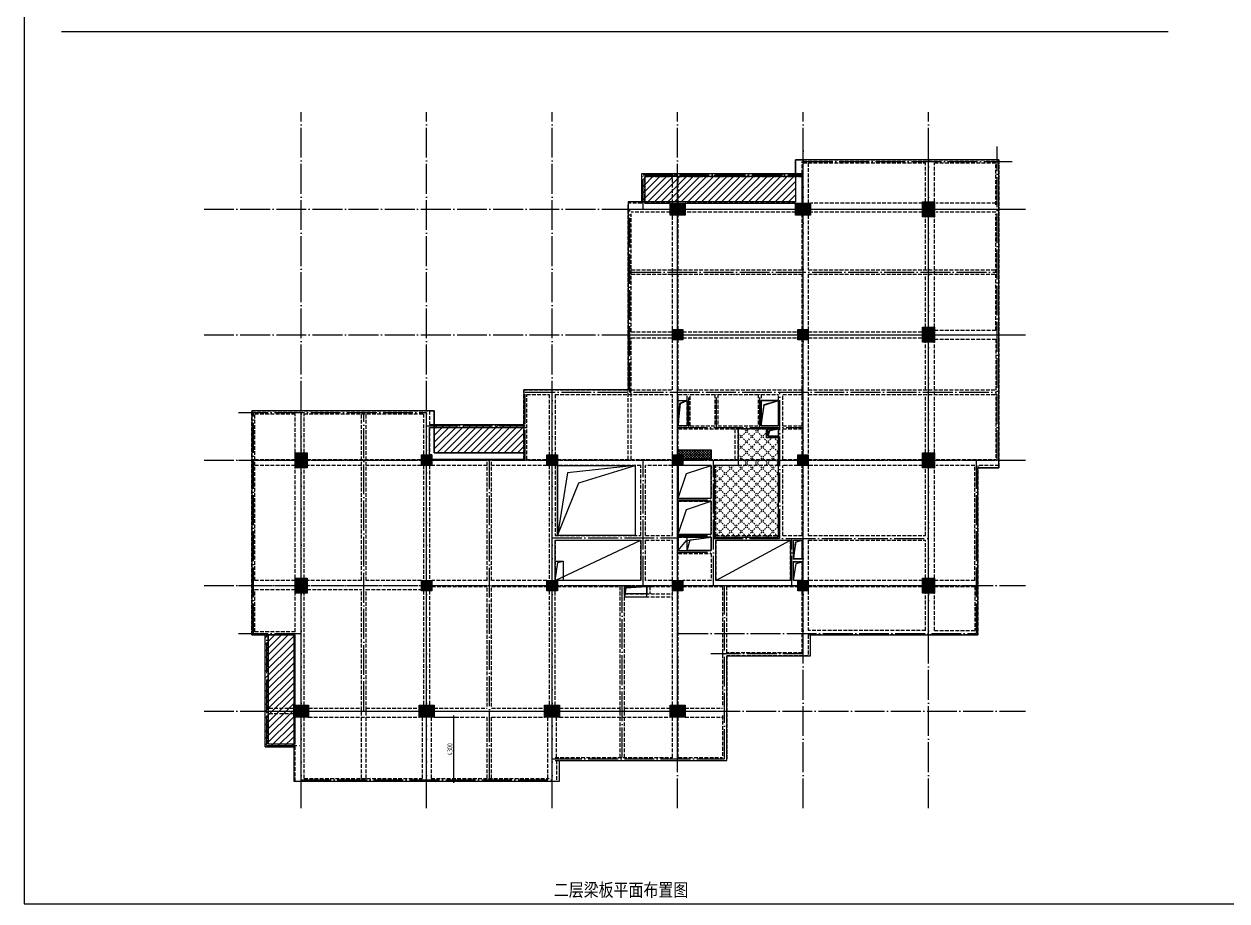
# Model space of a CAD drawing. Extents: x -186750 to 855523, y -12902 to 560425.
# Drawn here: x 407366 to 487893, y 46692 to 105400 of the extents above; entities that cross this region are included whole.
import ezdxf
from ezdxf.enums import TextEntityAlignment as Align
from ezdxf.xclip import XClip

# ---------------------------------------------------------------- set-up
doc = ezdxf.new("R2010")
doc.units = 0
doc.header["$LTSCALE"] = 1000
doc.header["$MEASUREMENT"] = 0
doc.header["$XCLIPFRAME"] = 0
for name, pattern in [('104-10 轴网$0$DOTE', [2.4200000000000004, 2, -0.2, 0.02, -0.2]), ('109-34 轴网$0$L1$0$$AUDIT_BAD_LTYPE1', [0]), ('DASH', [0.35, 0.25, -0.1]), ('DASHED', [0.75, 0.5, -0.25]), ('DOTE', [2.4200000000000004, 2, -0.2, 0.02, -0.2]), ('X-104 8#10#平面$0$109-34 轴网$0$L1$0$$AUDIT_BAD_LTYPE1', [0])]:
    doc.linetypes.add(name, pattern=pattern)
for name, color, linetype in [('10#楼幕墙$0$A-TECH_结构', 21, 'Continuous'), ('104-10 轴网$0$A_AXIS-轴线', 252, '104-10 轴网$0$DOTE'), ('a-dote', 14, 'DOTE'), ('BEAM', 4, 'DASHED'), ('DIM', 3, 'Continuous'), ('s-beam', 4, 'DASH'), ('s-colu', 40, 'Continuous'), ('s-colu-hatc', 16, 'Continuous'), ('s-hole', 5, 'Continuous'), ('s-num', 90, 'Continuous'), ('X-104 8#10#平面$0$A-TECH_结构', 252, 'Continuous')]:
    doc.layers.add(name, color=color, linetype=linetype)
doc.layers.add('X-104 8#10#平面$0$04-不打印_辅助线', color=165, linetype='Continuous', plot=False)
doc.styles.add('TSSD_Dimension', font='Tssdeng.shx', dxfattribs={"width": 0.7, "bigfont": 'Tssdchn.shx'})
doc.styles.add('TSSD_NORM', font='tssdeng.shx', dxfattribs={"bigfont": 'hztxt.shx'})
doc.dimstyles.new('TSSD_100_100', dxfattribs={"dimtxt": 350, "dimasz": 100, "dimexe": 100, "dimexo": 250, "dimgap": 100, "dimtad": 1, "dimdec": 0, "dimzin": 0, "dimdsep": 46, "dimtxsty": 'TSSD_Dimension', "dimblk": 'ARCHTICK', "dimblk1": 'ARCHTICK', "dimblk2": 'ARCHTICK', "dimcen": 0, "dimdle": 100, "dimclrt": 7, "dimadec": 0, "dimazin": 0, "dimtfac": 1, "dimtdec": 0, "dimtix": 1, "dimtmove": 2, "dimatfit": 3, "dimfxl": 1, "dimtolj": 1, "dimtzin": 0, "dimarcsym": 0})
pattern_1 = [(45, (0, 0), (-224.5064030267288, 224.5064030267288), [])]

# ---------------------------------------------------------------- blocks, each defined once
blk = doc.blocks.new('X-104 8#10#平面$0$uyrii7ur')
at = {"layer": 'X-104 8#10#平面$0$A-TECH_结构', "linetype": 'X-104 8#10#平面$0$109-34 轴网$0$L1$0$$AUDIT_BAD_LTYPE1'}
for points in [[(25249.99997658582, 20800.00000749383), (25850.00000000499, 20800.00000749383), (25850.00000000499, 19100.00000788411), (25249.99997658582, 19100.00000788411)], [(30800.00000000291, 19100.00000788414), (31949.9999765715, 19100.00000788414), (31949.9999765715, 20800.00000749389), (30800.00000000291, 20800.00000749389)], [(31249.99997658737, 18400.00000787905), (31949.99997657165, 18400.00000787905), (31949.99997657165, 18900.00000788405), (31249.99997658737, 18900.00000788405)], [(27449.9999765532, 10750.00000788458), (25849.99997655327, 10750.00000788458), (25849.99997655327, 11650.00000788731), (27449.9999765532, 11650.00000788731)], [(33549.99322787844, 10199.99893631577), (32949.99995488752, 10199.99893631577), (32949.99995488752, 11450.00000787922), (33549.99322787844, 11450.00000787922)], [(33549.99997317628, 8750.000027945673), (32949.99995863647, 8750.000027945673), (32949.99995863647, 9999.998936315766), (33549.99997317628, 9999.998936315766)], [(21649.99999999856, 7650.000007879251), (23149.99999999696, 7650.000007879251), (23149.99999999689, 8350.000000000058), (21649.99999999849, 8350.000000000058)]]:
    blk.add_lwpolyline(points, close=True, dxfattribs=at)
for points in [[(25850.00000000498, 20800.00000749383), (25335.49703044849, 20603.45774340531), (25249.99997658582, 19100.00000788411)], [(25849.99997655327, 10750.00000788458), (26036.99999999987, 11473.7839677821), (27449.99997655326, 11650.00000788731)], [(33549.99322787844, 10199.99893631577), (33549.99322787844, 11450.00000787998), (33078.99492861191, 11290.86848105729), (32949.99325937161, 10199.99893631577), (33549.99322787844, 10199.99893631577)], [(23149.99999999686, 8350.000000000058), (21746.26625576583, 8243.715887878352), (21649.99999999856, 7650.000007879251)]]:
    blk.add_lwpolyline(points, dxfattribs=at)
at = {"layer": 'X-104 8#10#平面$0$A-TECH_结构'}
for points in [[(30800.00000000274, 19100.00000788414), (30994.87325166486, 20538.04205661503), (31949.9999765715, 20800.00000749389)], [(31949.99997657165, 18900.00000788405), (31380.60406085144, 18817.14181262002), (31249.99997658737, 18400.00000787905)]]:
    blk.add_lwpolyline(points, dxfattribs=at)
for points in [[(17550.00009050622, 10050.00004004798), (17550.00004707376, 8750.000050116389), (17000.00000339406, 8750.000029312563), (17181.19745823395, 9940.41740318312)], [(17550.00006878999, 8750.000036196201), (17000.00000000306, 8750.000011481054), (17000.00000000306, 10049.99993964267), (17550.00006878999, 10049.99996435782)], [(33549.99997317628, 9999.998936315766), (33549.99997317628, 8750.000027945673), (32949.99995462794, 8749.999959031004), (33137.91965881834, 9881.415826070122)]]:
    blk.add_lwpolyline(points, close=True, dxfattribs=at)
blk = doc.blocks.new('X-104 8#10#平面$0$rhyseuyi')
at = {"layer": 'X-104 8#10#平面$0$04-不打印_辅助线', "linetype": 'X-104 8#10#平面$0$109-34 轴网$0$L1$0$$AUDIT_BAD_LTYPE1'}
h = blk.add_hatch(dxfattribs=at)
h.set_pattern_fill('ANSI31', color=256, scale=200)
h.set_pattern_definition(pattern_1)
h.paths.add_polyline_path([(22800.00000001615, 95399.99998604276), (33100.00000000006, 95399.99998604276), (33100.00000000006, 93500.00000000003), (22800.00000001615, 93500.00000000003)])
h = blk.add_hatch(dxfattribs=at)
h.set_pattern_fill('ANSI31', color=256, scale=200)
h.set_pattern_definition(pattern_1)
h.paths.add_polyline_path([(8900.000000001717, 78600.06963571519), (14899.99999996935, 78600.06963571519), (14899.99999996935, 76699.99998604319), (8900.000000001717, 76699.99998604319)])
h = blk.add_hatch(dxfattribs=at)
h.set_pattern_fill('虚线方格', color=256, scale=500, angle=45)
h.set_pattern_definition([(45, (28.28427124745212, 28.2842712474619), (-353.5533905932737, 353.5533905932738), [90, -75, 90, -75, 90, -80]), (135, (325.2691193458159, 381.8376618407356), (-353.5533905932738, -353.5533905932737), [90, -75, 90, -75, 90, -80])])
h.paths.add_polyline_path([(31949.99997657159, 71050.0000078792), (31949.99997657159, 77700.00000787908), (31149.99997658457, 77700.00000787908), (31149.9999765243, 78300.00000788414), (29249.99997658405, 78300.00000788424), (29249.99997657168, 75849.99999999983), (27649.99997655326, 75849.9999860454), (27649.99939044414, 71049.99977302144)])
h = blk.add_hatch(dxfattribs=at)
h.set_pattern_fill('ANSI31', color=256, scale=200)
h.set_pattern_definition(pattern_1)
h.paths.add_polyline_path([(-2400.000000000087, 64499.99999402484), (-499.9999999999418, 64499.99999402484), (-499.9999999999418, 56999.99999995515), (-2400.000000000087, 56999.99999995515)])
for points in [[(22800.00000001609, 95399.99998604288), (33100, 95399.99998604288), (33100, 93500.00000000015), (22800.00000001609, 93500.00000000015)], [(8900.000000001659, 78600.0696357153), (14899.9999999693, 78600.0696357153), (14899.9999999693, 76699.9999860433), (8900.000000001659, 76699.9999860433)], [(-2400.000000000146, 64499.99999402495), (-500, 64499.99999402495), (-500, 56999.99999995527), (-2400.000000000146, 56999.99999995527)]]:
    blk.add_lwpolyline(points, close=True, dxfattribs=at)
at = {"layer": 'X-104 8#10#平面$0$A-TECH_结构', "linetype": 'X-104 8#10#平面$0$109-34 轴网$0$L1$0$$AUDIT_BAD_LTYPE1'}
blk.add_lwpolyline([(-500, 64499.99998456433), (-500, 54700.00000000009), (17300, 54700.00000000009), (17300, 56100.00000000009), (28500, 56100.00000000009), (28500, 63100.00000000009), (34100, 63100.00000000009), (34100, 64500.00000000009), (45299.99999999999, 64500.00000000009), (45299.99999999999, 75700.00000000009), (46699.99999999999, 75700.00000000009), (46699.99999999999, 96300.00000000009), (33100, 96300.00000000009), (33100, 93500.00000000009), (21900, 93500.00000000009), (21900, 80900.00000000009), (14900.00000000029, 80900.00000000009), (14900.00000000419, 76699.99998604327), (8900.000000004307, 76699.99998604327), (8900.000000000407, 79500.0000000001), (-3300, 79500.00000000009), (-3300, 64499.9999985063)], close=True, dxfattribs=at)
for points in [[(22800.00000020128, 93500.00000000009), (22800.00000001609, 95400.00000000003), (33100, 95400.00000000003)], [(8900.000000001659, 78600.0696357153), (14900.00000000242, 78600.10596739476)], [(31949.99997657153, 71050.00000787932), (31949.99997657153, 77700.00000787919), (31149.99997658451, 77700.00000787919), (31149.99997652424, 78300.00000788426), (29249.99997658399, 78300.00000788436), (29249.99997657162, 75849.99999999994), (27649.9999765532, 75849.99998604551), (27649.99939044408, 71049.99977302155), (31949.99997657153, 71050.00000787932)], [(-500, 56999.99999995527), (-2400.000000000116, 56999.99999995527), (-2400.000000000146, 64499.99999402496)]]:
    blk.add_lwpolyline(points, dxfattribs=at)
at = {"layer": 'X-104 8#10#平面$0$A-TECH_结构'}
blk.add_lwpolyline([(17149.99999999971, 75850.00000000016), (22349.99999999264, 75849.99998605002), (22349.99999999293, 71150.00000788418), (17150, 71150.00002183432)], close=True, dxfattribs=at)
blk.add_lwpolyline([(22349.99999999264, 75849.99998605002), (17840.37583562863, 75344.29336001306), (17150, 71150.00002183432)], dxfattribs=at)
blk = doc.blocks.new('104-10 轴网')
at = {"layer": '104-10 轴网$0$A_AXIS-轴线', "linetype": '104-10 轴网$0$DOTE'}
for p, q in [((-5.093170329928398e-11, -6500.000000000015), (2.110027708113194e-10, 40100.00000000004)), ((8399.999999999949, -6500.000000000015), (8400.000000000211, 40100.00000000004)), ((16799.99999999992, -6500.000000000015), (16800.00000000021, 40100.00000000004)), ((25199.99999999992, -6500.000000000015), (25200.00000000021, 40100.00000000004)), ((33599.99999999995, -6500.000000000015), (33600.00000000021, 40100.00000000004)), ((41999.99999999995, -6500.000000000015), (42000.00000000021, 40100.00000000004)), ((120429.5977508623, 40099.99999999988), (120429.5977508621, -6500.000000000178)), ((128829.5977508623, 40099.99999999988), (128829.5977508621, -6500.000000000186)), ((137229.5977508624, 40099.99999999987), (137229.5977508621, -6500.000000000186)), ((145629.5977508624, 40099.99999999987), (145629.5977508621, -6500.000000000186)), ((154029.5977508624, 40099.99999999987), (154029.5977508621, -6500.000000000186)), ((162429.5977508624, 40099.99999999987), (162429.5977508621, -6500.000000000186)), ((-6500.000000000022, 33599.99999999999), (48500.00000000018, 33600.00000000004)), ((168929.5977508623, 33599.99999999987), (113929.5977508621, 33599.99999999983)), ((-6500.000000000022, 25199.99999999999), (48500.00000000018, 25200.00000000004)), ((168929.5977508623, 25199.99999999987), (113929.5977508621, 25199.99999999982)), ((-6500.000000000022, 16799.99999999999), (48500.00000000018, 16800.00000000004)), ((168929.5977508623, 16799.99999999987), (113929.5977508621, 16799.99999999982)), ((-6500.000000000022, 8399.999999999985), (48500.00000000018, 8400.000000000044)), ((168929.5977508623, 8399.999999999873), (113929.5977508621, 8399.999999999822)), ((-6500.000000000022, -1.477928890381008e-11), (48500.00000000018, 4.342837200965732e-11)), ((168929.5977508623, -1.2732925824821e-10), (113929.5977508621, -1.782609615474939e-10))]:
    blk.add_line(p, q, dxfattribs=at)
at = {"layer": 'Defpoints'}
for points in [[(-16049.99999999992, 45500.00000000001), (58050.00000000011, 45499.99999999999), (58050.00000000011, -11900.00000000001), (-16049.99999999998, -11899.99999999996)], [(104379.5977508624, 45500.00000000001), (178479.5977508625, 45499.99999999999), (178479.5977508625, -11900.00000000001), (104379.5977508624, -11899.99999999996)]]:
    blk.add_lwpolyline(points, close=True, dxfattribs=at)
blk = doc.blocks.new('X-104 8#10#平面')
at = {"layer": 'X-104 8#10#平面$0$04-不打印_辅助线'}
blk.add_lwpolyline([(-186749.9999999999, 46499.99999999997), (-102649.9999999999, 46499.99999999997), (-102649.9999999999, 105900), (-186749.9999999999, 105900)], close=True, dxfattribs=at)
ref = blk.add_blockref('104-10 轴网', (-168200.0000000001, 59399.9999999999))
XClip(ref).set_block_clipping_path([(-16049.999999999925, -11899.999999999949), (58049.99999999998, 45500.000000000095)])
at = {"linetype": 'X-104 8#10#平面$0$109-34 轴网$0$L1$0$$AUDIT_BAD_LTYPE1'}
blk.add_blockref('X-104 8#10#平面$0$uyrii7ur', (-168199.9999999998, 59399.99999999994), dxfattribs=at)
at = {"layer": 'X-104 8#10#平面$0$A-TECH_结构', "linetype": 'X-104 8#10#平面$0$109-34 轴网$0$L1$0$$AUDIT_BAD_LTYPE1'}
blk.add_blockref('X-104 8#10#平面$0$rhyseuyi', (-168199.9999999998, -1.164153218269348e-10), dxfattribs=at)
blk = doc.blocks.new('Ts_holes')
at = {"color": 0}
blk.add_lwpolyline([(-0.5, -0.5), (0.5, -0.5), (0.5, 0.5), (-0.5, 0.5)], close=True, dxfattribs=at)
blk.add_lwpolyline([(-0.5, -0.5), (-0.25, 0.25), (0.5, 0.5)], dxfattribs=at)
blk = doc.blocks.new('_ArchTick')
at = {"color": 0, "linetype": 'ByBlock', "const_width": 0.4}
blk.add_lwpolyline([(-0.5, -0.5), (0.5, 0.5)], dxfattribs=at)
blk = doc.blocks.new('*D129')
at = {"layer": 'Defpoints', "color": 0, "transparency": 16777216}
for p in [(1054510.514949115, 59000.0000000001), (1056039.570471038, 59000.0000000001), (1054499.79588587, 54700.00000000011)]:
    blk.add_point(p, dxfattribs=at)
at = {"layer": 'DIM', "color": 0, "lineweight": -2, "transparency": 16777216}
for p, q in [((1054760.514949115, 59000.00000000151), (1056139.570471038, 59000.00000000151)), ((1056039.570471038, 54600.00000000151), (1056039.570471038, 59100.00000000151)), ((1054749.79588587, 54700.00000000151), (1056139.570471038, 54700.00000000151))]:
    blk.add_line(p, q, dxfattribs=at)
at = {"layer": 'DIM', "color": 0, "lineweight": -2, "transparency": 16777216, "xscale": 100, "yscale": 100, "zscale": 100}
for p, rotation in [((1056039.570471038, 59000.00000000151), 90.00000000000006), ((1056039.570471038, 54700.00000000151), 270.0000000000001)]:
    blk.add_blockref('_ArchTick', p, dxfattribs=dict(at, rotation=rotation))
at = {"layer": 'DIM', "color": 7, "transparency": 16777216, "insert": (1055764.570471038, 56850.00000000146), "char_height": 350, "attachment_point": 5, "rotation": 90.00000000000006, "style": 'TSSD_Dimension'}
blk.add_mtext('\\A1;4300', dxfattribs=at)
blk = doc.blocks.new('A$C36D1285A')
at = {"layer": 's-colu-hatc'}
h = blk.add_hatch(color=256, dxfattribs=at)
h.dxf.hatch_style = 1
h.paths.add_polyline_path([(41600.00000000023, 93499.99999999866), (42400.00000000023, 93499.99999999866), (42400.00000000023, 92499.99999999866), (41600.00000000023, 92499.99999999866)])
h = blk.add_hatch(color=256, dxfattribs=at)
h.dxf.hatch_style = 1
h.paths.add_polyline_path([(24700.00000000023, 93399.99999999872), (25700.00000000023, 93399.99999999872), (25700.00000000023, 92599.99999999872), (24700.00000000023, 92599.99999999872)])
h = blk.add_hatch(color=256, dxfattribs=at)
h.dxf.hatch_style = 1
h.paths.add_polyline_path([(33100.00000000023, 93399.99999999872), (34100.00000000023, 93399.99999999872), (34100.00000000023, 92599.99999999872), (33100.00000000023, 92599.99999999872)])
h = blk.add_hatch(color=256, dxfattribs=at)
h.dxf.hatch_style = 1
h.paths.add_polyline_path([(24850.00000000023, 84949.99999999872), (25550.00000000023, 84949.99999999872), (25550.00000000023, 84249.99999999872), (24850.00000000023, 84249.99999999872)])
h = blk.add_hatch(color=256, dxfattribs=at)
h.dxf.hatch_style = 1
h.paths.add_polyline_path([(33250.00000000023, 84949.99999999872), (33950.00000000023, 84949.99999999872), (33950.00000000023, 84249.99999999872), (33250.00000000023, 84249.99999999872)])
h = blk.add_hatch(color=256, dxfattribs=at)
h.dxf.hatch_style = 1
h.paths.add_polyline_path([(41600.00000000023, 85099.99999999866), (42400.00000000023, 85099.99999999866), (42400.00000000023, 84099.99999999866), (41600.00000000023, 84099.99999999866)])
h = blk.add_hatch(color=256, dxfattribs=at)
h.dxf.hatch_style = 1
h.paths.add_polyline_path([(-399.9999999998836, 76699.99999999872), (400.0000000001164, 76699.99999999872), (400.0000000001164, 75699.99999999872), (-399.9999999998836, 75699.99999999872)])
h = blk.add_hatch(color=256, dxfattribs=at)
h.dxf.hatch_style = 1
h.paths.add_polyline_path([(8050.000000000233, 76549.99999999872), (8750.000000000233, 76549.99999999872), (8750.000000000233, 75849.99999999872), (8050.000000000233, 75849.99999999872)])
h = blk.add_hatch(color=256, dxfattribs=at)
h.dxf.hatch_style = 1
h.paths.add_polyline_path([(16450.00000000023, 76549.99999999872), (17150.00000000023, 76549.99999999872), (17150.00000000023, 75849.99999999872), (16450.00000000023, 75849.99999999872)])
h = blk.add_hatch(color=256, dxfattribs=at)
h.dxf.hatch_style = 1
h.paths.add_polyline_path([(24850.00000000023, 76549.99999999872), (25550.00000000023, 76549.99999999872), (25550.00000000023, 75849.99999999872), (24850.00000000023, 75849.99999999872)])
h = blk.add_hatch(color=256, dxfattribs=at)
h.dxf.hatch_style = 1
h.paths.add_polyline_path([(33250.00000000023, 76549.99999999872), (33950.00000000023, 76549.99999999872), (33950.00000000023, 75849.99999999872), (33250.00000000023, 75849.99999999872)])
h = blk.add_hatch(color=256, dxfattribs=at)
h.dxf.hatch_style = 1
h.paths.add_polyline_path([(41600.00000000023, 76699.99999999866), (42400.00000000023, 76699.99999999866), (42400.00000000023, 75699.99999999866), (41600.00000000023, 75699.99999999866)])
h = blk.add_hatch(color=256, dxfattribs=at)
h.dxf.hatch_style = 1
h.paths.add_polyline_path([(-399.9999999998836, 68299.99999999872), (400.0000000001164, 68299.99999999872), (400.0000000001164, 67299.99999999872), (-399.9999999998836, 67299.99999999872)])
h = blk.add_hatch(color=256, dxfattribs=at)
h.dxf.hatch_style = 1
h.paths.add_polyline_path([(8050.000000000233, 68149.99999999872), (8750.000000000233, 68149.99999999872), (8750.000000000233, 67449.99999999872), (8050.000000000233, 67449.99999999872)])
h = blk.add_hatch(color=256, dxfattribs=at)
h.dxf.hatch_style = 1
h.paths.add_polyline_path([(16450.00000000023, 68149.99999999872), (17150.00000000023, 68149.99999999872), (17150.00000000023, 67449.99999999872), (16450.00000000023, 67449.99999999872)])
h = blk.add_hatch(color=256, dxfattribs=at)
h.dxf.hatch_style = 1
h.paths.add_polyline_path([(24850.00000000023, 68149.99999999872), (25550.00000000023, 68149.99999999872), (25550.00000000023, 67449.99999999872), (24850.00000000023, 67449.99999999872)])
h = blk.add_hatch(color=256, dxfattribs=at)
h.dxf.hatch_style = 1
h.paths.add_polyline_path([(33250.00000000023, 68149.99999999872), (33950.00000000023, 68149.99999999872), (33950.00000000023, 67449.99999999872), (33250.00000000023, 67449.99999999872)])
h = blk.add_hatch(color=256, dxfattribs=at)
h.dxf.hatch_style = 1
h.paths.add_polyline_path([(41600.00000000023, 68299.99999999866), (42400.00000000023, 68299.99999999866), (42400.00000000023, 67299.99999999866), (41600.00000000023, 67299.99999999866)])
h = blk.add_hatch(color=256, dxfattribs=at)
h.dxf.hatch_style = 1
h.paths.add_polyline_path([(-499.9999999997672, 59799.99999999871), (500.0000000002328, 59799.99999999871), (500.0000000002328, 58999.99999999871), (-499.9999999997672, 58999.99999999871)])
h = blk.add_hatch(color=256, dxfattribs=at)
h.dxf.hatch_style = 1
h.paths.add_polyline_path([(7900.000000000233, 59799.99999999871), (8900.000000000233, 59799.99999999871), (8900.000000000233, 58999.99999999871), (7900.000000000233, 58999.99999999871)])
h = blk.add_hatch(color=256, dxfattribs=at)
h.dxf.hatch_style = 1
h.paths.add_polyline_path([(16300.00000000023, 59799.99999999871), (17300.00000000023, 59799.99999999871), (17300.00000000023, 58999.99999999871), (16300.00000000023, 58999.99999999871)])
h = blk.add_hatch(color=256, dxfattribs=at)
h.dxf.hatch_style = 1
h.paths.add_polyline_path([(24700.00000000023, 59799.99999999871), (25700.00000000023, 59799.99999999871), (25700.00000000023, 58999.99999999871), (24700.00000000023, 58999.99999999871)])
at = {"layer": 's-hole'}
h = blk.add_hatch(dxfattribs=at)
h.set_pattern_fill('ANSI37', color=256, scale=1000, angle=-6.063733283036869e-14, style=0)
h.set_pattern_definition([(45, (5.820766091346741e-10, -2.964952727779746e-10), (-88.38834764831843, 88.38834764831844), []), (135, (5.820766091346741e-10, -2.964952727779746e-10), (-88.38834764831844, -88.38834764831843), [])])
h.paths.add_polyline_path([(25250.00000000023, 76549.99999999825), (25250.00000000023, 76900.00000788999), (27449.99997655395, 76900.00000788999), (27449.99997655395, 76249.99999999901), (25550.00000000023, 76249.99999999901), (25550.00000000023, 76549.99999999825)])
at = {"color": 0}
blk.add_line((17150.00000012782, 75849.99999999872), (17150.00000012782, 71149.99999999872), dxfattribs=at)
at = {"layer": '10#楼幕墙$0$A-TECH_结构', "linetype": '109-34 轴网$0$L1$0$$AUDIT_BAD_LTYPE1'}
blk.add_lwpolyline([(-499.9999860459939, 54699.99999999871), (17299.99998604017, 54699.99999999873), (17299.99999999697, 56099.99999999873), (28499.99999999697, 56099.99999999868), (28500.00000000093, 63099.99999999868), (34099.99999999721, 63099.99999999869), (34099.99999999697, 64499.99999999869), (45299.99999999697, 64499.9999999987), (45299.99999999697, 75699.9999999987), (46700.08177133906, 75700.08177133671), (46700.08177133906, 96299.9999999987), (33099.99999999697, 96299.99999999859), (33099.99999999697, 93499.9999999987), (21899.99999999721, 93499.99999999873), (21899.99999999697, 80899.99999999873), (14899.99999999744, 80899.99999999227), (14900.00000000116, 76699.99998604188), (8900.000000001397, 76699.99998603355), (8900.000000001397, 79499.99999999873), (-3300.00000000291, 79499.99999999872), (-3299.999984552152, 64499.99999850487), (-500.0000000029104, 64499.99998456291), (-500.0000000029104, 54699.99999999871)], dxfattribs=at)
at = {"layer": 'a-dote'}
for p, q in [((33600.00000000023, 63249.99999999877), (33600.00000000023, 97199.99999999872)), ((42000.00000000023, 64599.99999999865), (42000.00000000023, 97199.99999999866)), ((46600.00000000023, 76199.99999999866), (46600.00000000023, 97199.99999999866)), ((33600.00000000023, 96199.99999999872), (47600.00000000023, 96199.99999999866)), ((22900.00000000023, 92999.99999999872), (22900.00000000023, 95299.99999999872)), ((22900.00000000023, 95299.99999999872), (33600.00000000023, 95299.99999999872)), ((25200.00000000023, 56199.99999999871), (25200.00000000023, 95299.99999999872)), ((22000.00000000023, 80749.99999999872), (22000.00000000023, 92999.99999999872)), ((22000.00000000023, 92999.99999999872), (47600.00000000023, 92999.99999999866)), ((22100.00000000023, 88799.99999999872), (46500.00000000023, 88799.99999999866)), ((22000.00000000023, 84599.99999999872), (47600.00000000023, 84599.99999999866)), ((15000.00000000023, 76199.99999999872), (15000.00000000023, 80749.9999999986)), ((15000.00000000023, 80749.99999999872), (46500.00000000023, 80749.99999999884)), ((16800.00000000023, 53799.99999999871), (16800.00000000023, 80749.99999999872)), ((25950.00000000023, 78399.99999999884), (25950.00000000023, 80749.99999999872)), ((27800.00000000023, 78399.99999999884), (27800.00000000023, 80749.99999999872)), ((30700.00000000023, 78399.99999999884), (30700.00000000023, 80749.99999999884)), ((32050.00000000023, 70949.99999999872), (32050.00000000023, 80749.99999999884)), ((-4199.999999999767, 79399.99999999872), (8400.000000000233, 79399.99999999872)), ((-3199.999999999767, 64599.99999999883), (-3199.999999999767, 79399.99999999872)), ((1.164153218269348e-10, 53799.99999999871), (1.164153218269348e-10, 79399.99999999872)), ((4200.000000000233, 59399.99999999871), (4200.000000000233, 79299.99999999866)), ((8400.000000000233, 53799.99999999871), (8400.000000000233, 79399.99999999872)), ((8400.000000000233, 78499.99999999872), (15000.00000000023, 78499.99999999872)), ((25200.00000000023, 78399.99999999872), (33600.00000000023, 78399.99999999872)), ((-4199.999999999767, 76199.99999999872), (47600.00000000023, 76199.99999999866)), ((12600.00000000023, 54899.99999999871), (12600.00000000023, 76199.99999999872)), ((22900.00000000023, 67799.99999999872), (22900.00000000023, 76199.99999999872)), ((27600.00000000023, 67799.99999999872), (27600.00000000023, 76199.99999999872)), ((45200.00000000023, 64599.99999999865), (45200.00000000023, 76199.99999999866)), ((25200.00000000023, 73549.99999999872), (27600.00000000023, 73549.99999999872)), ((16800.00000000023, 70999.99999999872), (25200.00000000023, 70999.99999999872)), ((25200.00000000023, 71149.99999999872), (27600.00000000023, 71149.99999999872)), ((27600.00000000023, 70949.99999999872), (42000.00000000023, 70949.99999999866)), ((32850.00000000023, 67799.99999999872), (32850.00000000023, 70949.99999999872)), ((25200.00000000023, 70049.99999999872), (27600.00000000023, 70049.99999999872)), ((-4199.999999999767, 67799.99999999872), (45200.00000000023, 67799.99999999866)), ((21500.00000000023, 56299.99999999871), (21500.00000000023, 67799.99999999872)), ((28350.00000000023, 56199.99999999883), (28350.00000000023, 67799.99999999872)), ((-4199.999999999767, 64599.99999999871), (2.328306436538696e-10, 64599.99999999871)), ((-2299.999999999767, 57099.99999999871), (-2299.999999999767, 64599.99999999883)), ((25250.00000000023, 64599.99999999871), (45200.00000000023, 64599.99999999865)), ((27414.99522701581, 63249.99999999871), (33600.00000000023, 63249.99999999865)), ((-2299.999999999767, 59399.99999999871), (28350.00000000023, 59399.99999999871)), ((-2299.999999999767, 57099.99999999871), (2.328306436538696e-10, 57099.99999999871)), ((16800.00000000023, 56199.99999999871), (28350.00000000023, 56199.99999999871)), ((1.164153218269348e-10, 54799.99999999871), (16800.00000000023, 54799.99999999871))]:
    blk.add_line(p, q, dxfattribs=at)
at = {"layer": 'BEAM', "linetype": '109-34 轴网$0$L1$0$$AUDIT_BAD_LTYPE1'}
for points in [[(33100.0000000007, 95399.99999999959), (33100.0000000007, 96299.99999999971), (33570.00000000489, 96299.99999999971)], [(8600.000000000233, 79499.99999999866), (8900.000000001164, 79499.99999999907), (8900.000000000698, 76699.99998604285), (14899.99999996996, 76699.99998604285)], [(46700.00000000023, 75849.99999999942), (46700.00000000023, 75699.99999999971), (45299.99999997602, 75699.99999999965)], [(33950.00000000023, 63099.9999999997), (34100.00000000047, 63099.99999999947), (34100.00000000047, 64499.99999999871)], [(-499.9999999944121, 56999.99999995488), (-500.0817713373108, 54700.08178529445), (-299.9999999998836, 54699.99999999871)], [(17000.00000000023, 54699.99999999871), (17300.0000000007, 54699.99999999871), (17300.0000000007, 56099.99999999964)]]:
    blk.add_lwpolyline(points, dxfattribs=at)
at = {"layer": 's-beam'}
for p, q in [((33550.00000000023, 95399.99999999872), (33550.00000000023, 96199.99999999872)), ((33600.00000000023, 96299.99999999872), (46700.00000000023, 96299.99999999866)), ((33600.00000000023, 96099.99999999872), (41800.00000000047, 96099.99999999866)), ((33950.00000000023, 96099.99999999872), (33950.00000000023, 93399.99999999872)), ((41800.00000000023, 93499.99999999866), (41800.00000000047, 96099.99999999866)), ((42400.00000000023, 93499.99999999866), (42400.00000000047, 96099.99999999866)), ((42400.00000000047, 96099.99999999866), (46500.00000000023, 96099.99999999866)), ((46500.00000000023, 93299.99999999866), (46500.00000000023, 96099.99999999866)), ((46700.00000000023, 96299.99999999866), (46700.00000000023, 75849.99999999942)), ((23000.00000000023, 93399.99999999872), (23000.00000000023, 95199.99999999872)), ((23000.00000000023, 95199.99999999872), (24850.00000000023, 95199.99999999872)), ((24850.00000000023, 93399.99999999872), (24850.00000000023, 95199.99999999872)), ((25250.00000000023, 95199.99999999872), (33550.00000000023, 95199.99999999872)), ((25250.00000000023, 93399.99999999872), (25250.00000000023, 95199.99999999872)), ((33550.00000000023, 93399.99999999872), (33550.00000000023, 95199.99999999872)), ((22800.00000000023, 93399.99999999872), (21900.00000000023, 93399.99999999878)), ((21900.00000000023, 76249.99999999945), (21900.00000000023, 93299.99999999948)), ((24700.00000000023, 92799.99999999872), (22100.00000000023, 92799.99999999872)), ((22100.00000000023, 84799.99999999872), (22100.00000000023, 92699.99999999942)), ((24700.00000000023, 93399.99999999872), (23000.00000000023, 93399.99999999872)), ((33100.00000000023, 93399.99999999849), (25700.00000000023, 93399.99999999872)), ((33100.00000000023, 92799.99999999849), (25700.00000000023, 92799.99999999872)), ((41600.00000000023, 93399.99999999814), (34100.00000000023, 93399.99999999837)), ((41600.00000000023, 92799.99999999814), (34100.00000000023, 92799.99999999837)), ((46500.00000000023, 93399.99999999796), (42500.00000000023, 93399.99999999808)), ((46500.00000000023, 92799.99999999796), (42500.00000000023, 92799.99999999808)), ((46500.00000000023, 84899.99999999866), (46500.00000000023, 92699.99999999866)), ((24850.00000000023, 84949.99999999872), (24850.00000000023, 92599.99999999872)), ((25250.00000000023, 88949.99999999872), (25250.00000000023, 92599.99999999872)), ((33550.00000000023, 88949.99999999872), (33550.00000000023, 92599.99999999872)), ((33950.00000000023, 92599.99999999872), (33950.00000000023, 88949.99999999872)), ((41800.00000000023, 88949.99999999866), (41800.00000000023, 92499.99999999866)), ((42400.00000000023, 85099.99999999866), (42400.00000000023, 92499.99999999866)), ((22100.00000000023, 88949.99999999872), (33550.00000000023, 88949.99999999872)), ((22100.00000000023, 88649.99999999872), (33550.00000000023, 88649.99999999872)), ((25250.00000000023, 84949.99999999872), (25250.00000000023, 88649.99999999872)), ((33550.00000000023, 84949.99999999872), (33550.00000000023, 88649.99999999872)), ((33950.00000000023, 88949.99999999872), (46500.00000000023, 88949.99999999866)), ((33950.00000000023, 88649.99999999872), (33950.00000000023, 84949.99999999872)), ((33950.00000000023, 88649.99999999872), (46500.00000000023, 88649.99999999866)), ((41800.00000000023, 85099.99999999866), (41800.00000000023, 88649.99999999866)), ((22100.00000000023, 84799.99999999872), (24850.00000000023, 84799.99999999884)), ((25550.00000000023, 84799.99999999884), (33250.00000000023, 84799.99999999919)), ((33950.00000000023, 84799.99999999919), (41600.00000000023, 84799.99999999948)), ((42400.00000000023, 84899.99999999866), (46500.00000000023, 84899.99999999866)), ((22100.00000000023, 84399.99999999872), (24850.00000000023, 84399.99999999884)), ((22100.00000000023, 76249.99999999945), (22100.00000000023, 84399.99999999872)), ((24850.00000000023, 80899.9999999986), (24850.00000000023, 84249.99999999872)), ((25250.00000000023, 80899.9999999986), (25250.00000000023, 84249.99999999872)), ((25550.00000000023, 84399.99999999884), (33250.00000000023, 84399.99999999919)), ((33550.00000000023, 78499.99999999872), (33550.00000000023, 84249.99999999872)), ((33950.00000000023, 84399.99999999919), (41600.00000000023, 84399.99999999948)), ((33950.00000000023, 84249.99999999872), (33950.00000000023, 76549.99999999872)), ((41800.00000000023, 80899.99999999854), (41800.00000000023, 84099.99999999866)), ((42400.00000000023, 84299.99999999866), (46500.00000000023, 84299.99999999866)), ((42400.00000000023, 76699.99999999866), (42400.00000000023, 84099.99999999866)), ((46500.00000000023, 84299.99999999866), (46500.00000000023, 76249.99999999942)), ((14900.00000000023, 78599.99999999872), (14900.00000000023, 80899.9999999986)), ((14900.00000000023, 80899.9999999986), (21900.00000000023, 80899.9999999986)), ((15100.00000000023, 76249.99999999953), (15100.00000000023, 80599.9999999986)), ((15100.00000000023, 80599.9999999986), (16600.00000000023, 80599.9999999986)), ((16600.00000000023, 80599.9999999986), (16600.00000000023, 76549.99999999872)), ((17000.00000000023, 80599.9999999986), (24850.00000000023, 80599.9999999986)), ((17000.00000000023, 80599.9999999986), (17000.00000000023, 76549.99999999872)), ((22100.00000000023, 80899.9999999986), (24850.00000000023, 80899.9999999986)), ((24850.00000000023, 76549.99999999872), (24850.00000000023, 80599.9999999986)), ((25250.00000000023, 80899.9999999986), (33550.00000000023, 80899.9999999986)), ((25250.00000000023, 78499.99999999872), (25250.00000000023, 80599.9999999986)), ((25250.00000000023, 80599.9999999986), (25850.00000000023, 80599.9999999986)), ((25850.00000000023, 78499.99999999872), (25850.00000000023, 80599.9999999986)), ((26050.00000000023, 78499.99999999872), (26050.00000000023, 80599.9999999986)), ((26050.00000000023, 80599.9999999986), (27700.00000000023, 80599.9999999986)), ((27700.00000000023, 80599.9999999986), (27700.00000000023, 78499.99999999872)), ((27900.00000000023, 80599.9999999986), (27900.00000000023, 78499.99999999872)), ((27900.00000000023, 80599.9999999986), (30600.00000000023, 80599.9999999986)), ((30600.00000000023, 80599.9999999986), (30600.00000000023, 78499.99999999872)), ((30800.00000000023, 80599.9999999986), (31949.99995314307, 80599.9999999986)), ((30800.00000000023, 80599.9999999986), (30800.00000000023, 78499.99999999872)), ((31949.99995314307, 78499.99999999872), (31949.99995314307, 80599.9999999986)), ((32249.99995314307, 80599.9999999986), (33550.00000000023, 80599.9999999986)), ((32249.99995314307, 78499.99999999872), (32249.99995314307, 80599.9999999986)), ((33950.00000000023, 80899.9999999986), (46500.00000000023, 80899.99999999854)), ((33950.00000000023, 80599.9999999986), (46500.00000000023, 80599.99999999854)), ((41800.00000000023, 76699.99999999866), (41800.00000000023, 80599.99999999854)), ((-3299.999999999767, 64499.99999999871), (-3299.999999999767, 79499.99999999866)), ((-3299.999999999767, 79499.99999999866), (8600.000000000233, 79499.99999999866)), ((-3099.999999999767, 68149.99999999872), (-3099.999999999767, 79299.99999999866)), ((-3099.999999999767, 79299.99999999866), (-404.5311508182203, 79299.99999999872)), ((-404.5311508183368, 76699.99999999872), (-404.5311508182203, 79299.99999999866)), ((195.4688491816632, 76699.99999999872), (195.4688491817797, 79299.99999999866)), ((195.4688491817797, 79299.99999999866), (8200.000000000233, 79299.99999999866)), ((4050.000000000233, 68149.99999999878), (4050.000000000233, 79299.99999999866)), ((4350.000000000233, 68149.99999999878), (4350.000000000233, 79299.99999999866)), ((8200.000000000233, 79299.99999999866), (8200.000000000233, 76549.99999999872)), ((8600.000000000233, 79499.99999999866), (8600.000000000233, 78599.99999999872)), ((8600.000000000233, 78399.99999999872), (8600.000000000233, 76549.99999999872)), ((8600.000000000233, 78399.99999999872), (14900.00000000023, 78399.99999999872)), ((14900.00000000023, 76249.99999999959), (14900.00000000023, 78399.99999999872)), ((25250.00000000023, 78499.99999999872), (25850.00000000023, 78499.99999999872)), ((25250.00000000023, 76549.99999999872), (25250.00000000023, 78299.99999999872)), ((25250.00000000023, 78299.99999999872), (31949.99995314307, 78299.99999999872)), ((26050.00000000023, 78499.99999999872), (27700.00000000023, 78499.99999999872)), ((27900.00000000023, 78499.99999999872), (30600.00000000023, 78499.99999999872)), ((29049.9999765812, 76249.99999999942), (29049.9999765812, 78299.99999999872)), ((29249.9999765812, 76249.99999999942), (29249.9999765812, 78299.99999999872)), ((30800.00000000023, 78499.99999999872), (31949.99995314307, 78499.99999999872)), ((31949.99995314307, 76249.99999999942), (31949.99995314307, 78299.99999999872)), ((32249.99995314307, 78499.99999999872), (33550.00000000023, 78499.99999999872)), ((32249.99995314307, 78299.99999999872), (33550.00000000023, 78299.99999999872)), ((32249.99995314307, 76249.99999999942), (32249.99995314307, 78299.99999999872)), ((33550.00000000023, 76549.99999999872), (33550.00000000023, 78299.99999999872)), ((-3099.999999999767, 76249.99999999959), (-399.9999999998836, 76249.99999999953)), ((-399.9999999998836, 75849.99999999942), (-3099.999999999767, 75849.99999999942)), ((-399.9999999997672, 68299.99999999872), (-399.9999999997672, 75699.99999999872)), ((200.0000000002328, 68299.99999999872), (200.0000000002328, 75699.99999999872)), ((400.0000000001164, 76249.99999999953), (8050.000000000233, 76249.99999999953)), ((4050.000000000233, 75849.99999999942), (400.0000000001164, 75849.99999999942)), ((8050.000000000233, 75849.99999999942), (4350.000000000233, 75849.99999999942)), ((8200.000000000233, 75849.99999999872), (8200.000000000233, 68149.99999999872)), ((8600.000000000233, 75849.99999999872), (8600.000000000233, 68149.99999999872)), ((8750.000000000233, 76249.99999999953), (14900.00000000023, 76249.99999999953)), ((12450.00000000023, 75849.99999999942), (8750.000000000233, 75849.99999999942)), ((12450.00000000023, 68149.99999999872), (12450.00000000023, 76149.9999999986)), ((12750.00000000023, 68149.99999999872), (12750.00000000023, 76149.9999999986)), ((16450.00000000023, 75849.99999999942), (12750.00000000023, 75849.99999999942)), ((15100.00000000023, 76249.99999999953), (16450.00000000023, 76249.99999999953)), ((16600.00000000023, 75849.99999999872), (16600.00000000023, 68149.99999999872)), ((17000.00000000023, 75849.99999999872), (17000.00000000023, 71149.99999999872)), ((17150.00000000023, 76249.99999999948), (24850.00000000023, 76249.99999999942)), ((22750.00000000023, 75849.99999999936), (17150.00000000023, 75849.99999999936)), ((22750.00000000023, 71149.99999999872), (22750.00000000023, 75849.99999999942)), ((24850.00000000023, 75849.99999999936), (23050.00000000023, 75849.99999999936)), ((23050.00000000023, 71149.99999999872), (23050.00000000023, 75849.99999999942)), ((24850.00000000023, 71149.99999999872), (24850.00000000023, 75849.99999999872)), ((25250.00000000023, 73649.99999999872), (25250.00000000023, 75849.99999999872)), ((25550.00000000023, 76249.99999999942), (31949.99995314307, 76249.99999999942)), ((27450.00000000023, 75849.99999999936), (25550.00000000023, 75849.99999999936)), ((27450.00000000023, 75849.99999999942), (27450.00000000023, 73649.99999999872)), ((31949.99995314307, 75849.99999999942), (27750.00000000023, 75849.99999999942)), ((27750.00000000023, 71149.99999999872), (27750.00000000023, 75849.99999999942)), ((31949.99995314307, 71149.99999999872), (31949.99995314307, 75849.99999999942)), ((32249.99995314307, 76249.99999999942), (33250.00000000023, 76249.99999999942)), ((33250.00000000023, 75849.99999999942), (32249.99995314307, 75849.99999999942)), ((32249.99995314307, 71149.99999999872), (32249.99995314307, 75849.99999999942)), ((33550.00000000023, 71149.99999999872), (33550.00000000023, 75849.99999999872)), ((33950.00000000023, 76249.99999999942), (41600.00000000023, 76249.99999999942)), ((41600.00000000023, 75849.99999999942), (33950.00000000023, 75849.99999999942)), ((33950.00000000023, 75849.99999999942), (33950.00000000023, 71149.99999999872)), ((41800.00000000023, 71149.9999999986), (41800.00000000023, 75699.99999999866)), ((42400.00000000023, 68299.99999999866), (42400.00000000023, 75699.99999999866)), ((42500.00000000023, 76249.99999999942), (46500.00000000023, 76249.99999999942)), ((45100.00000000023, 75849.99999999942), (42500.00000000023, 75849.99999999942)), ((45100.00000000023, 68149.99999999942), (45100.00000000023, 75849.99999999942)), ((46700.00000000023, 75849.99999999942), (45300.00000000023, 75849.99999999942)), ((45300.00000000023, 75849.99999999942), (45300.00000000023, 64499.99999999865)), ((25250.00000000023, 73649.99999999872), (27450.00000000023, 73649.99999999872)), ((25250.00000000023, 71249.99999999872), (25250.00000000023, 73449.99999999872)), ((25250.00000000023, 73449.99999999872), (27450.00000000023, 73449.99999999872)), ((27450.00000000023, 73449.99999999872), (27450.00000000023, 71249.99999999872)), ((17000.00000000023, 71149.99999999872), (22750.00000000023, 71149.99999999872)), ((23050.00000000023, 71149.99999999872), (24850.00000000023, 71149.99999999872)), ((25250.00000000023, 71249.99999999872), (27450.00000000023, 71249.99999999872)), ((25250.00000000023, 70149.99999999872), (25250.00000000023, 71049.99999999872)), ((25250.00000000023, 71049.99999999872), (27450.00000000023, 71049.99999999872)), ((27450.00000000023, 71049.99999999872), (27450.00000000023, 70149.99999999872)), ((27750.00000000023, 71149.99999999872), (31949.99995314307, 71149.99999999872)), ((32249.99995314307, 71149.99999999872), (33550.00000000023, 71149.99999999872)), ((33950.00000000023, 71149.99999999872), (41800.00000000023, 71149.9999999986)), ((17000.00000000023, 70849.99999999872), (17000.00000000023, 68149.99999999872)), ((17000.00000000023, 70849.99999999872), (22750.00000000023, 70849.99999999872)), ((22750.00000000023, 68149.99999999872), (22750.00000000023, 70849.99999999872)), ((23050.00000000023, 70849.99999999872), (24850.00000000023, 70849.99999999872)), ((23050.00000000023, 68149.99999999872), (23050.00000000023, 70849.99999999872)), ((24850.00000000023, 68149.99999999872), (24850.00000000023, 70849.99999999872)), ((25250.00000000023, 70149.99999999872), (27450.00000000023, 70149.99999999872)), ((27750.00000000023, 70849.99999999872), (27750.00000000023, 68149.99999999919)), ((27750.00000000023, 70849.99999999872), (32750.00000000023, 70849.99999999872)), ((32750.00000000023, 68149.99999999919), (32750.00000000023, 70849.99999999872)), ((32950.00000000023, 68149.99999999919), (32950.00000000023, 70849.99999999872)), ((33550.00000000023, 68149.99999999872), (33550.00000000023, 70849.99999999872)), ((33950.00000000023, 70849.99999999872), (33950.00000000023, 68149.99999999872)), ((33950.00000000023, 70849.99999999872), (41800.00000000023, 70849.99999999866)), ((41800.00000000023, 68299.99999999866), (41800.00000000023, 70849.99999999866)), ((25250.00000000023, 68149.99999999872), (25250.00000000023, 69949.99999999872)), ((25250.00000000023, 69949.99999999872), (27450.00000000023, 69949.99999999872)), ((27450.00000000023, 69949.99999999872), (27450.00000000023, 68149.99999999919)), ((32949.9932593687, 69599.99900962296), (33549.99322787556, 69599.99900962296)), ((33550.00000000023, 69399.99894195277), (32950.00000000023, 69399.99894195277)), ((-399.9999999998836, 68149.99999999913), (-3099.999999999767, 68149.99999999913)), ((4050.000000000233, 68149.99999999913), (400.0000000001164, 68149.99999999913)), ((8050.000000000233, 68149.99999999913), (4350.000000000233, 68149.99999999913)), ((12450.00000000023, 68149.99999999913), (8750.000000000233, 68149.99999999913)), ((8750.000000000233, 67749.9999999989), (12450.00000000023, 67749.9999999989)), ((12450.00000000023, 59699.99999999871), (12450.00000000023, 67749.9999999989)), ((16450.00000000023, 68149.99999999913), (12750.00000000023, 68149.99999999913)), ((12750.00000000023, 67749.9999999989), (16450.00000000023, 67749.99999999901)), ((12750.00000000023, 59699.99999999871), (12750.00000000023, 67749.9999999989)), ((22750.00000000023, 68149.99999999913), (17150.00000000023, 68149.99999999913)), ((17150.00000000023, 67749.99999999907), (21350.00000000023, 67749.99999999907)), ((21350.00000000023, 56299.99999999871), (21350.00000000023, 67749.99999999907)), ((21650.00000000023, 67749.99999999907), (24850.00000000023, 67749.99999999919)), ((21650.00000000023, 56299.99999999871), (21650.00000000023, 67749.99999999907)), ((24850.00000000023, 68149.99999999913), (23050.00000000023, 68149.99999999913)), ((23149.99999999767, 67749.9999999986), (23149.99999999767, 67250.00000787887)), ((23349.99999999767, 67749.9999999986), (23349.99999999767, 67250.00000787887)), ((27450.00000000023, 68149.99999999913), (25550.00000000023, 68149.99999999913)), ((25550.00000000023, 67749.99999999919), (28203.58667885396, 67749.99999999919)), ((32750.00000000023, 68149.99999999919), (27750.00000000023, 68149.99999999919)), ((28203.58667885396, 67749.99999999919), (28201.08686733944, 59700.00000001559)), ((28502.23586349422, 63300.00000003841), (28503.58669331856, 67749.99999999919)), ((28503.58669331879, 67749.99999999919), (33250.00000000023, 67749.9999999993)), ((33250.00000000023, 68149.99999999919), (32950.00000000023, 68149.99999999919)), ((41600.00000000023, 68149.99999999919), (33950.00000000023, 68149.99999999919)), ((33950.00000000023, 67749.9999999993), (41600.00000000023, 67749.99999999942)), ((45100.00000000023, 68149.99999999919), (42400.00000000023, 68149.99999999919)), ((42400.00000000023, 67749.99999999942), (45100.00000000023, 67749.99999999942)), ((45100.00000000023, 67749.99999999942), (45100.00000000023, 64799.99999999865)), ((-3099.999999999767, 64699.99999999871), (-3099.999999999767, 67549.99999999872)), ((-3099.999999999767, 67549.99999999872), (-399.9999999998836, 67549.99999999878)), ((-399.9999999997672, 64699.99999999871), (-399.9999999997672, 67299.99999999872)), ((200.0000000002328, 59799.99999999871), (200.0000000002328, 67299.99999999872)), ((400.0000000001164, 67549.99999999878), (4050.000000000233, 67549.99999999878)), ((4050.000000000233, 54899.99999999871), (4050.000000000233, 67549.99999999878)), ((4350.000000000233, 67549.99999999878), (8050.000000000233, 67549.9999999989)), ((4350.000000000233, 54899.99999999871), (4350.000000000233, 67549.99999999878)), ((8200.000000000233, 67449.99999999872), (8200.000000000233, 59799.99999999871)), ((8600.000000000233, 67449.99999999872), (8600.000000000233, 59799.99999999871)), ((16600.00000000023, 67449.99999999872), (16600.00000000023, 59799.99999999871)), ((17000.00000000023, 59799.99999999871), (17000.00000000023, 67449.99999999872)), ((21650.00000000023, 67250.00000787835), (24850.00000000023, 67250.00000787829)), ((21650.00000000023, 67050.00000787835), (24850.00000000023, 67050.00000787829)), ((24850.00000000023, 59799.99999999871), (24850.00000000023, 67449.99999999872)), ((25250.00000000023, 63399.99999999871), (25250.00000000023, 67449.99999999872)), ((33550.00000000023, 63299.99999999865), (33550.00000000023, 67449.99999999872)), ((33950.00000000023, 67449.99999999872), (33950.00000000023, 64799.99999999865)), ((41800.00000000023, 64799.99999999865), (41800.00000000023, 67299.99999999866)), ((42400.00000000023, 64799.99999999865), (42400.00000000023, 67299.99999999866)), ((-2399.999999999767, 64499.99999999871), (-3299.999999999767, 64499.99999999871)), ((-399.9999999997672, 64699.99999999865), (-3099.999999999767, 64699.99999999871)), ((-2199.999999999767, 59574.99999999883), (-2199.999999999767, 64499.99999999871)), ((-2199.999999999767, 64499.99999999871), (-399.9999999997672, 64499.99999999865)), ((-399.9999999997672, 59799.99999999871), (-399.9999999997672, 64499.99999999871)), ((41800.00000000023, 64799.99999999865), (33950.00000000023, 64799.99999999865)), ((45300.00000000023, 64499.99999999865), (33950.00000000023, 64499.99999999871)), ((33950.00000000023, 64499.99999999865), (33950.00000000023, 63099.99999999865)), ((42400.00000000023, 64799.99999999865), (45100.00000000023, 64799.99999999865)), ((25250.00000000023, 59799.99999999871), (25250.00000000023, 63099.99999999871)), ((28502.14270281675, 63099.99999996996), (28499.96895367349, 56099.99999999871)), ((33950.00000000023, 63099.99999999865), (28502.14270281675, 63099.99999996996)), ((33550.00000000023, 63299.99999999865), (28502.23586349422, 63300.00000003841)), ((500.0000000002328, 59599.99999999871), (4050.000000000233, 59599.99999999871)), ((4350.000000000233, 59599.99999999871), (7900.000000000233, 59599.99999999871)), ((8900.000000000233, 59599.99999999871), (12450.00000000023, 59599.99999999871)), ((12750.00000000023, 59599.99999999871), (16300.00000000023, 59599.99999999871)), ((17300.00000000023, 59599.99999999871), (21350.00000000023, 59599.99999999871)), ((21650.00000000023, 59599.99999999871), (24700.00000000023, 59599.99999999871)), ((25700.00000000023, 59599.99999999871), (28201.08686733944, 59600.00000001559)), ((-499.9999999997672, 59574.99999999883), (-2199.999999999767, 59574.99999999883)), ((-499.9999999997672, 59224.99999999883), (-2199.999999999767, 59224.99999999883)), ((-2199.999999999767, 57199.99999999871), (-2199.999999999767, 59224.99999999883)), ((-399.9999999997672, 57199.99999999871), (-399.9999999997672, 58999.99999999871)), ((200.0000000001164, 54899.99999999871), (200.0000000002328, 58999.99999999871)), ((500.0000000002328, 58999.99999999871), (7900.000000000233, 58999.99999999871)), ((8100.000000000233, 58999.99999999871), (8100.000000000233, 54899.99999999871)), ((8700.000000000233, 58999.99999999871), (8700.000000000233, 54899.99999999871)), ((8900.000000000233, 58999.99999999871), (12450.00000000023, 58999.99999999871)), ((12450.00000000023, 54899.99999999871), (12450.00000000023, 59099.99999999871)), ((12750.00000000023, 54899.99999999871), (12750.00000000023, 59099.99999999871)), ((12750.00000000023, 58999.99999999871), (16300.00000000023, 58999.99999999871)), ((16500.00000000023, 58999.99999999871), (16500.00000000023, 54899.99999999871)), ((17100.00000000023, 56299.99999999871), (17100.00000000023, 58999.99999999871)), ((17300.00000000023, 58999.99999999871), (24700.00000000023, 58999.99999999871)), ((24850.00000000023, 56299.99999999871), (24850.00000000023, 58999.99999999871)), ((25250.00000000023, 56299.99999999871), (25250.00000000023, 58999.99999999871)), ((25700.00000000023, 58999.99999999871), (28200.90054598427, 58999.99999996856)), ((28200.90054598427, 59099.99999996856), (28200.03104632697, 56299.99999999871)), ((-2199.999999999767, 57199.99999999871), (-399.9999999997672, 57199.99999999871)), ((-399.9999999998836, 54699.99999999871), (-399.9999999997672, 56999.99999999871)), ((17000.00000000023, 56299.99999999871), (24850, 56299.99999999871)), ((17000.00000000023, 56099.99999999871), (28499.96895367349, 56099.99999999871)), ((17100.00000000023, 56099.99999999871), (17100.00000000023, 54699.99999999871)), ((25250, 56299.99999999871), (28200.03104632697, 56299.99999999871)), ((200.0000000001164, 54899.99999999871), (8100.000000000233, 54899.99999999871)), ((8700.000000000233, 54899.99999999871), (16600.00000000023, 54899.99999999871)), ((-399.9999999998836, 54699.99999999871), (17000.00000000023, 54699.99999999871))]:
    blk.add_line(p, q, dxfattribs=at)
at = {"layer": 's-beam', "linetype": '109-34 轴网$0$L1$0$$AUDIT_BAD_LTYPE1'}
for p, q in [((22800.00000000023, 93399.99999999872), (22800.00000000023, 95399.99999999872)), ((22800.00000000023, 95399.99999999872), (33550.00000000023, 95399.99999999872)), ((8600.000000000233, 78599.99999999872), (14900.00000000023, 78599.99999999872)), ((-2399.999999999767, 56999.99999999871), (-2399.999999999767, 64499.99999999871)), ((-2399.999999999767, 56999.99999999871), (-399.9999999997672, 56999.99999999871))]:
    blk.add_line(p, q, dxfattribs=at)
blk.add_lwpolyline([(23000.00000000023, 93399.99999999872), (33550.00000000023, 93399.99999999872), (33550.00000000023, 95199.99999999872), (23000.00000000023, 95199.99999999872)], close=True, dxfattribs=at)
for points in [[(14900.00000000023, 76249.99999999959), (8750.000000000233, 76249.99999999959), (8750.000000000233, 76549.99999999872), (8600.000000000233, 76549.99999999872), (8600.000000000233, 78399.99999999872), (14899.99999999977, 78400.00000000448), (14900.00000000023, 76249.99999999959)], [(-399.9999999997672, 57199.99999999871), (-399.9999999997672, 58999.99999999871), (-499.9999999997672, 58999.99999999871), (-499.9999999997672, 59799.99999999871), (-399.9999999997672, 59799.99999999871), (-399.9999999995343, 64499.99999999865), (-2199.999999999767, 64499.99999999865), (-2199.999999999767, 57199.99999999871), (-399.9999999997672, 57199.99999999871)]]:
    blk.add_lwpolyline(points, dxfattribs=at)
at = {"layer": 's-colu'}
for points in [[(41600.00000000023, 93499.99999999866), (42400.00000000023, 93499.99999999866), (42400.00000000023, 92499.99999999866), (41600.00000000023, 92499.99999999866)], [(24700.00000000023, 93399.99999999872), (25700.00000000023, 93399.99999999872), (25700.00000000023, 92599.99999999872), (24700.00000000023, 92599.99999999872)], [(33100.00000000023, 93399.99999999872), (34100.00000000023, 93399.99999999872), (34100.00000000023, 92599.99999999872), (33100.00000000023, 92599.99999999872)], [(24850.00000000023, 84949.99999999872), (25550.00000000023, 84949.99999999872), (25550.00000000023, 84249.99999999872), (24850.00000000023, 84249.99999999872)], [(33250.00000000023, 84949.99999999872), (33950.00000000023, 84949.99999999872), (33950.00000000023, 84249.99999999872), (33250.00000000023, 84249.99999999872)], [(41600.00000000023, 85099.99999999866), (42400.00000000023, 85099.99999999866), (42400.00000000023, 84099.99999999866), (41600.00000000023, 84099.99999999866)], [(-399.9999999998836, 76699.99999999872), (400.0000000001164, 76699.99999999872), (400.0000000001164, 75699.99999999872), (-399.9999999998836, 75699.99999999872)], [(8050.000000000233, 76549.99999999872), (8750.000000000233, 76549.99999999872), (8750.000000000233, 75849.99999999872), (8050.000000000233, 75849.99999999872)], [(16450.00000000023, 76549.99999999872), (17150.00000000023, 76549.99999999872), (17150.00000000023, 75849.99999999872), (16450.00000000023, 75849.99999999872)], [(24850.00000000023, 76549.99999999872), (25550.00000000023, 76549.99999999872), (25550.00000000023, 75849.99999999872), (24850.00000000023, 75849.99999999872)], [(33250.00000000023, 76549.99999999872), (33950.00000000023, 76549.99999999872), (33950.00000000023, 75849.99999999872), (33250.00000000023, 75849.99999999872)], [(41600.00000000023, 76699.99999999866), (42400.00000000023, 76699.99999999866), (42400.00000000023, 75699.99999999866), (41600.00000000023, 75699.99999999866)], [(-399.9999999998836, 68299.99999999872), (400.0000000001164, 68299.99999999872), (400.0000000001164, 67299.99999999872), (-399.9999999998836, 67299.99999999872)], [(8050.000000000233, 68149.99999999872), (8750.000000000233, 68149.99999999872), (8750.000000000233, 67449.99999999872), (8050.000000000233, 67449.99999999872)], [(16450.00000000023, 68149.99999999872), (17150.00000000023, 68149.99999999872), (17150.00000000023, 67449.99999999872), (16450.00000000023, 67449.99999999872)], [(24850.00000000023, 68149.99999999872), (25550.00000000023, 68149.99999999872), (25550.00000000023, 67449.99999999872), (24850.00000000023, 67449.99999999872)], [(33250.00000000023, 68149.99999999872), (33950.00000000023, 68149.99999999872), (33950.00000000023, 67449.99999999872), (33250.00000000023, 67449.99999999872)], [(41600.00000000023, 68299.99999999866), (42400.00000000023, 68299.99999999866), (42400.00000000023, 67299.99999999866), (41600.00000000023, 67299.99999999866)], [(-499.9999999997672, 59799.99999999871), (500.0000000002328, 59799.99999999871), (500.0000000002328, 58999.99999999871), (-499.9999999997672, 58999.99999999871)], [(7900.000000000233, 59799.99999999871), (8900.000000000233, 59799.99999999871), (8900.000000000233, 58999.99999999871), (7900.000000000233, 58999.99999999871)], [(16300.00000000023, 59799.99999999871), (17300.00000000023, 59799.99999999871), (17300.00000000023, 58999.99999999871), (16300.00000000023, 58999.99999999871)], [(24700.00000000023, 59799.99999999871), (25700.00000000023, 59799.99999999871), (25700.00000000023, 58999.99999999871), (24700.00000000023, 58999.99999999871)]]:
    blk.add_lwpolyline(points, close=True, dxfattribs=at)
at = {"layer": 's-hole'}
for p, q in [((18587.50000012782, 74674.99999999872), (22349.99999998952, 75849.99999999872)), ((17150.00000012782, 71149.99999999872), (18587.50000012782, 74674.99999999872))]:
    blk.add_line(p, q, dxfattribs=at)
for points in [[(25850.0000000021, 78500.00000788283), (25250.00000000023, 78500.00000788283), (25250.00000000023, 80200.00000749255), (25850.0000000021, 80200.00000749255)], [(30800.00000000349, 80200.00000749296), (31949.99997657165, 80200.00000749296), (31949.99997657165, 78499.99999999924), (30800.00000000349, 78499.99999999924)], [(31249.99997658748, 78299.99999999825), (31949.99995314307, 78299.99999999825), (31949.99995314307, 77800.00000787812), (31249.99997658748, 77800.00000787812)], [(25250.00000000023, 76549.99999999825), (25250.00000000023, 76900.00000788999), (27449.99997655395, 76900.00000788999), (27449.99997655395, 76249.99999999901), (25550.00000000023, 76249.99999999901), (25550.00000000023, 76549.99999999825)], [(17150.00000012782, 75849.99999999878), (22349.99999998952, 75849.99999999878), (22349.99999998952, 71150.00000788283), (17150.00000012782, 71150.00000788283)], [(32950.00000000023, 70850.00000787794), (33549.99322787556, 70850.00000787794), (33549.99322787556, 69599.99900962296), (32950.00000000023, 69599.99900962296)], [(32950.00000000023, 69399.99894195277), (33550.00000000023, 69399.99894195277), (33550.00000000023, 68150.00002794439), (32950.00000000023, 68150.00002794439)], [(21650.00000000023, 67749.9999999986), (23149.99999999767, 67749.9999999986), (23149.99999999767, 67250.00000787887), (21650.00000000023, 67250.00000787893)]]:
    blk.add_lwpolyline(points, close=True, dxfattribs=at)
for points in [[(25250.00000000023, 78500.00000788283), (25394.37588101695, 79989.86832237267), (25850.00000000023, 80200.00000749202)], [(30800.00000137696, 78500.00000788382), (30987.78145791381, 79885.70907849091), (31949.99995314307, 80200.00000749354)], [(31249.99997658818, 77800.0000078798), (31373.74560880777, 78195.23631801334), (31949.99995314307, 78299.99999999825)], [(17000.00000000023, 68149.99999999971), (17000.00000000023, 70849.99999999971), (22750.00000000023, 70849.99999999965), (22750.00000000023, 68149.99998604937), (17000.00000000023, 68149.99999999971), (22750.00000000023, 70849.99999999965)], [(27750.00000000023, 68149.99998604937), (27750.00000000023, 70849.99999999965), (32750.00000000023, 70849.99999999965), (32750.00000000023, 68149.99998604925), (27750.00000000023, 68149.99998604925), (32750.00000000023, 70849.99999999965)], [(32955.64696042263, 69599.99928125215), (33143.56661923812, 70731.41514829127), (33550.00000000023, 70850.00000787794)], [(32950.00000000023, 68149.99995902972), (33137.91965881549, 69281.41582606884), (33549.99992891098, 69399.99894195277)], [(21650.00000000023, 67250.00000788475), (21746.26625576639, 67643.71588787751), (23149.99999998254, 67749.9999999986)]]:
    blk.add_lwpolyline(points, dxfattribs=at)
at = {"layer": 's-hole', "xscale": 2200, "zscale": 2200}
for p, yscale in [((26350.00000000023, 74749.99999999965), 2200), ((26350.00000000023, 72349.99999999965), 2200), ((26350.00000000023, 70599.99999999965), 900)]:
    blk.add_blockref('Ts_holes', p, dxfattribs=dict(at, yscale=yscale))
at = {"layer": 's-num', "style": 'TSSD_NORM'}
blk.add_text('二层梁板平面布置图', height=1000, rotation=359.9999999999999, dxfattribs=at).set_placement((21414.21461067814, 46594.66921323881), align=Align.BOTTOM_CENTER)
at = {"layer": 'DIM'}
dim = blk.add_linear_dim(base=(10229.05552192242, 58999.99999999871), p1=(8689.280936754541, 54699.99999999872), p2=(8700.000000000233, 58999.99999999871), angle=90, dimstyle='TSSD_100_100', dxfattribs=at)
dim.commit()
dim.dimension.update_dxf_attribs({"geometry": '*D129', "text_midpoint": (9954.055521922419, 56849.99999999888), "insert": (-1045810.514949115, -1.387888914905488e-09)})

msp = doc.modelspace()

# ---------------------------------------------------------------- block references
for name, p in [('X-104 8#10#平面', (594116.4135819954, 2.701728651945793e-09)), ('A$C36D1285A', (425916.4135819954, 2.548309297957179e-09))]:
    msp.add_blockref(name, p)

doc.saveas('drawing.dxf')
